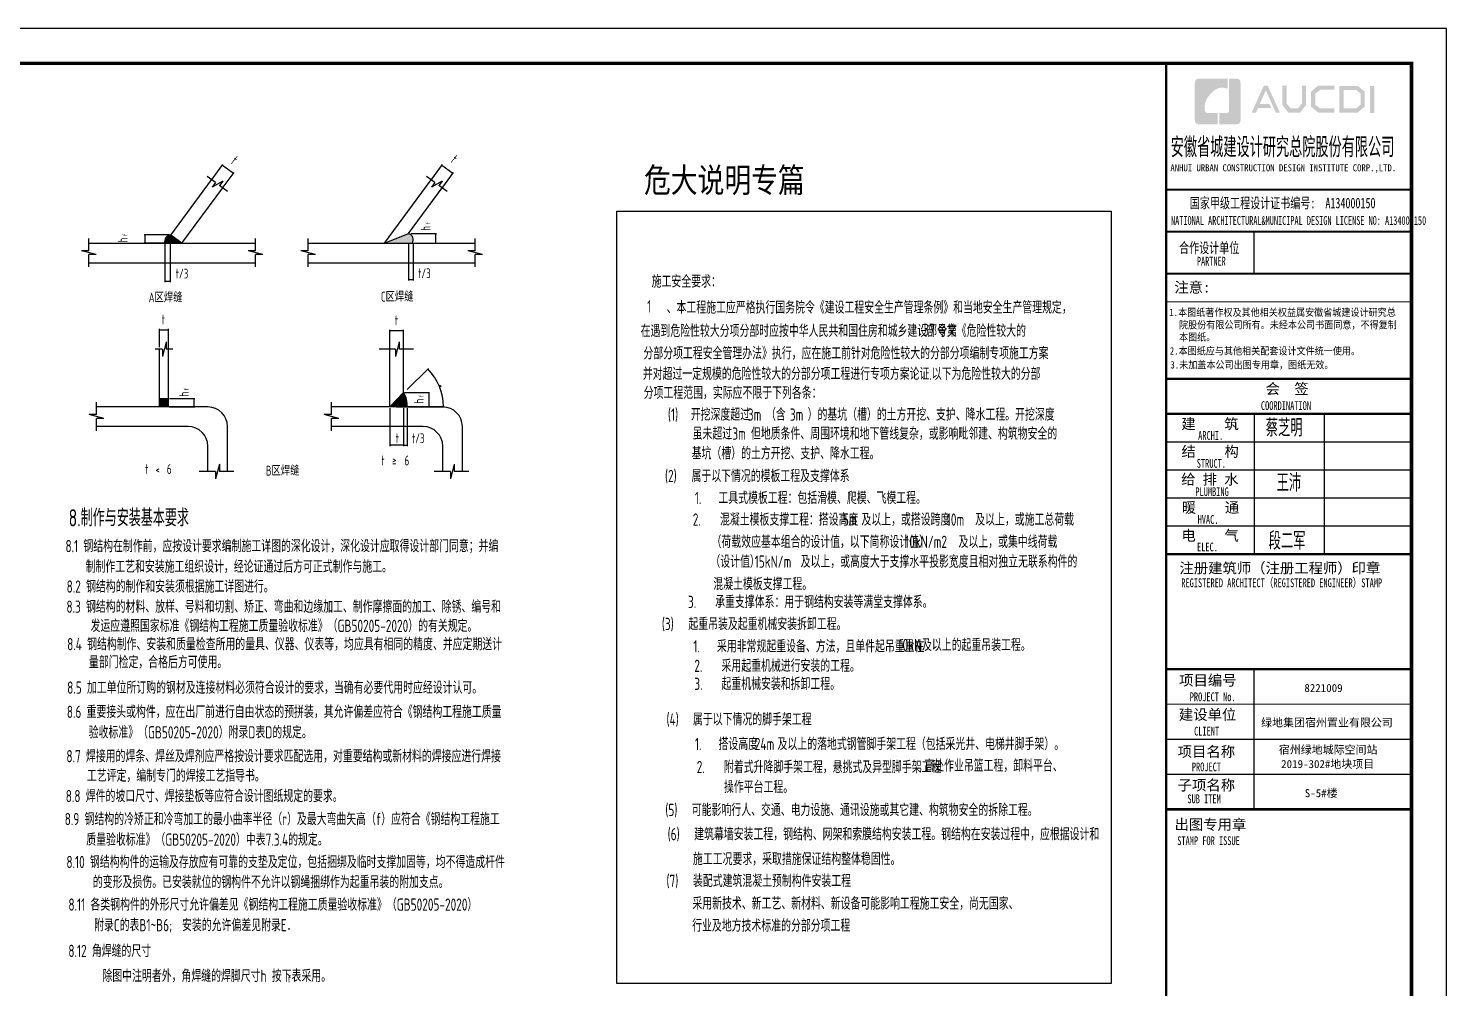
# Model space of a CAD drawing. Extents: x -45319 to 28981, y 14254 to 102895.
# Drawn here: x -11463 to 28981, y 73209 to 100574 of the extents above; entities that cross this region are included whole.
import ezdxf

# ---------------------------------------------------------------- set-up
doc = ezdxf.new("R2010")
doc.units = 0
doc.header["$LTSCALE"] = 1000
doc.header["$MEASUREMENT"] = 0
for name, color, linetype in [('3', 136, 'Continuous'), ('4', 4, 'Continuous'), ('Defpoint', 7, 'Continuous'), ('HZ', 7, 'Continuous'), ('PUB_DIM', 3, 'Continuous'), ('PUB_TITLE', 4, 'Continuous'), ('TXT', 2, 'Continuous'), ('图框', 140, 'Continuous'), ('图签文字', 147, 'Continuous')]:
    doc.layers.add(name, color=color, linetype=linetype)
doc.layers.add('图签', color=147, linetype='Continuous', lineweight=18)
doc.styles.add('_TCH_DIM_T3', font='SIMPLEX.shx', dxfattribs={"width": 0.705882, "bigfont": 'GBCBIG.shx'})
doc.styles.add('FSG', font='tssdeng.shx', dxfattribs={"width": 0.7, "height": 400, "bigfont": '1hztxt.shx'})
doc.styles.add('HT', font='simhei.ttf')
doc.styles.add('TSSD_Rein', font='tssdeng.shx', dxfattribs={"width": 0.7, "bigfont": 'hztxt.shx'})
doc.styles.add('宋体', font='', dxfattribs={"width": 0.8})
doc.styles.add('建筑图签-1', font='simhei.ttf', dxfattribs={"width": 0.7})
doc.styles.add('建筑图签-2', font='TXT.shx', dxfattribs={"width": 0.5, "bigfont": 'HZTXT.shx'})
doc.styles.add('黑体', font='simhei.ttf', dxfattribs={"width": 0.8})
doc.styles.get('宋体').set_extended_font_data('SimSun')
doc.dimstyles.new('_TCH_ARCH&&10', dxfattribs={"dimtxt": 29.75, "dimasz": 10, "dimexe": 25, "dimexo": 30, "dimgap": 12.625, "dimtad": 1, "dimdec": 0, "dimzin": 0, "dimdsep": 46, "dimtxsty": '_TCH_DIM_T3', "dimblk": 'ARCHTICK', "dimcen": 0.09, "dimclrt": 7, "dimazin": 2, "dimtfac": 1, "dimtdec": 0, "dimtix": 1, "dimtmove": 2, "dimatfit": 3, "dimfxl": 0, "dimtolj": 1, "dimtzin": 0, "dimarcsym": 0})

# ---------------------------------------------------------------- blocks, each defined once
blk = doc.blocks.new('_ArchTick')
at = {"color": 0, "linetype": 'ByBlock', "const_width": 0.4}
blk.add_lwpolyline([(-0.5, -0.5), (0.5, 0.5)], dxfattribs=at)
blk = doc.blocks.new('*D20')
at = {"layer": 'Defpoints', "color": 0, "transparency": 16777216}
for p in [(-5612, 96439), (-6236, 96253), (-5921, 96020)]:
    blk.add_point(p, dxfattribs=at)
at = {"layer": 'PUB_DIM', "color": 0, "lineweight": -2, "transparency": 16777216}
for p, q in [((-6218, 96277), (-5913, 96692)), ((-5928, 96672), (-5612, 96439)), ((-5903, 96045), (-5597, 96459))]:
    blk.add_line(p, q, dxfattribs=at)
at = {"layer": 'PUB_DIM', "color": 0, "lineweight": -2, "transparency": 16777216, "xscale": 10, "yscale": 10, "zscale": 10}
for p, rotation in [((-5928, 96672), 143.5859074631775), ((-5612, 96439), 323.5859074631775)]:
    blk.add_blockref('_ArchTick', p, dxfattribs=dict(at, rotation=rotation))
at = {"layer": 'PUB_DIM', "color": 7, "transparency": 16777216, "insert": (-5529, 96867), "char_height": 29.75, "attachment_point": 5, "rotation": 323.5859, "style": '_TCH_DIM_T3'}
blk.add_mtext('\\A1;{\\Fitalic.shx|c0; }', dxfattribs=at)
blk = doc.blocks.new('*D10')
at = {"layer": 'Defpoints', "color": 0, "transparency": 16777216}
for p in [(646, 96439), (22, 96253), (337, 96020)]:
    blk.add_point(p, dxfattribs=at)
at = {"layer": 'PUB_DIM', "color": 0, "lineweight": -2, "transparency": 16777216}
for p, q in [((40, 96277), (345, 96692)), ((330, 96672), (646, 96439)), ((355, 96045), (661, 96459))]:
    blk.add_line(p, q, dxfattribs=at)
at = {"layer": 'PUB_DIM', "color": 0, "lineweight": -2, "transparency": 16777216, "xscale": 10, "yscale": 10, "zscale": 10}
for p, rotation in [((330, 96672), 143.5859074631574), ((646, 96439), 323.5859074631574)]:
    blk.add_blockref('_ArchTick', p, dxfattribs=dict(at, rotation=rotation))
at = {"layer": 'PUB_DIM', "color": 7, "transparency": 16777216, "insert": (691, 96828), "char_height": 29.75, "attachment_point": 5, "rotation": 323.5859, "style": '_TCH_DIM_T3'}
blk.add_mtext('\\A1;{\\Fitalic.shx|c0; }', dxfattribs=at)
blk = doc.blocks.new('*D11')
at = {"layer": 'Defpoints', "color": 0, "transparency": 16777216}
for p in [(-7466, 91978), (-7723, 91447), (-7466, 91417)]:
    blk.add_point(p, dxfattribs=at)
at = {"layer": 'PUB_DIM', "color": 0, "lineweight": -2, "transparency": 16777216}
for p, q in [((-7723, 91477), (-7723, 92003)), ((-7723, 91978), (-7466, 91978)), ((-7466, 91447), (-7466, 92003))]:
    blk.add_line(p, q, dxfattribs=at)
at = {"layer": 'PUB_DIM', "color": 0, "lineweight": -2, "transparency": 16777216, "xscale": 10, "yscale": 10, "zscale": 10, "rotation": 180}
blk.add_blockref('_ArchTick', (-7723, 91978), dxfattribs=at)
at = {"layer": 'PUB_DIM', "color": 0, "lineweight": -2, "transparency": 16777216, "xscale": 10, "yscale": 10, "zscale": 10}
blk.add_blockref('_ArchTick', (-7466, 91978), dxfattribs=at)
at = {"layer": 'PUB_DIM', "color": 7, "transparency": 16777216, "insert": (-7595, 92296), "char_height": 29.75, "attachment_point": 5, "style": '_TCH_DIM_T3'}
blk.add_mtext('\\A1;{\\Fitalic.shx|c0; }', dxfattribs=at)
blk = doc.blocks.new('*D12')
at = {"layer": 'Defpoints', "color": 0, "transparency": 16777216}
for p in [(-766, 91953), (-1158, 91422), (-766, 91422)]:
    blk.add_point(p, dxfattribs=at)
at = {"layer": 'PUB_DIM', "color": 0, "lineweight": -2, "transparency": 16777216}
for p, q in [((-1158, 91452), (-1158, 91978)), ((-1158, 91953), (-766, 91953)), ((-766, 91452), (-766, 91978))]:
    blk.add_line(p, q, dxfattribs=at)
at = {"layer": 'PUB_DIM', "color": 0, "lineweight": -2, "transparency": 16777216, "xscale": 10, "yscale": 10, "zscale": 10, "rotation": 180}
blk.add_blockref('_ArchTick', (-1158, 91953), dxfattribs=at)
at = {"layer": 'PUB_DIM', "color": 0, "lineweight": -2, "transparency": 16777216, "xscale": 10, "yscale": 10, "zscale": 10}
blk.add_blockref('_ArchTick', (-766, 91953), dxfattribs=at)
at = {"layer": 'PUB_DIM', "color": 7, "transparency": 16777216, "insert": (-952, 92270), "char_height": 29.75, "attachment_point": 5, "style": '_TCH_DIM_T3'}
blk.add_mtext('\\A1;{\\Fitalic.shx|c0; }', dxfattribs=at)
blk = doc.blocks.new('*D13')
at = {"layer": 'Defpoints', "color": 0, "transparency": 16777216}
for p in [(-682, 90250), (-1032, 89900), (322, 90171), (-1526, 89774), (-992, 89774)]:
    blk.add_point(p, dxfattribs=at)
at = {"layer": 'PUB_DIM', "color": 0, "lineweight": -2, "transparency": 16777216}
for p, q in [((-661, 90271), (-57, 90875)), ((-962, 89774), (399, 89774))]:
    blk.add_line(p, q, dxfattribs=at)
blk.add_arc((-1158, 89774), 1532, 0, 45, dxfattribs=at)
at = {"layer": 'PUB_DIM', "color": 0, "lineweight": -2, "transparency": 16777216, "xscale": 10, "yscale": 10, "zscale": 10}
for p, rotation in [((-74, 90858), 135.0000000000009), ((374, 89774), 270.0000000001016)]:
    blk.add_blockref('_ArchTick', p, dxfattribs=dict(at, rotation=rotation))
at = {"layer": 'PUB_DIM', "color": 7, "transparency": 16777216, "insert": (283, 90371), "char_height": 29.8, "attachment_point": 5, "rotation": 292.5, "style": '_TCH_DIM_T3'}
blk.add_mtext('\\A1;45°', dxfattribs=at)
blk = doc.blocks.new('*D21')
at = {"layer": 'Defpoints', "color": 0, "transparency": 16777216}
for p in [(-766, 90190), (-766, 89774), (-45, 89774)]:
    blk.add_point(p, dxfattribs=at)
at = {"layer": 'PUB_DIM', "color": 0, "lineweight": -2, "transparency": 16777216}
for p, q in [((-736, 90190), (-20, 90190)), ((-45, 90190), (-45, 89774)), ((-736, 89774), (-20, 89774))]:
    blk.add_line(p, q, dxfattribs=at)
at = {"layer": 'PUB_DIM', "color": 0, "lineweight": -2, "transparency": 16777216, "xscale": 10, "yscale": 10, "zscale": 10}
for p, rotation in [((-45, 90190), 90), ((-45, 89774), 270)]:
    blk.add_blockref('_ArchTick', p, dxfattribs=dict(at, rotation=rotation))
blk = doc.blocks.new('*D22')
at = {"layer": 'Defpoints', "color": 0, "transparency": 16777216}
for p in [(-766, 89774), (-664, 89774), (-664, 88681)]:
    blk.add_point(p, dxfattribs=at)
at = {"layer": 'PUB_DIM', "color": 0, "lineweight": -2, "transparency": 16777216}
for p, q in [((-766, 89744), (-766, 88656)), ((-664, 89744), (-664, 88656)), ((-766, 88681), (-664, 88681))]:
    blk.add_line(p, q, dxfattribs=at)
at = {"layer": 'PUB_DIM', "color": 0, "lineweight": -2, "transparency": 16777216, "xscale": 10, "yscale": 10, "zscale": 10, "rotation": 180}
blk.add_blockref('_ArchTick', (-766, 88681), dxfattribs=at)
at = {"layer": 'PUB_DIM', "color": 0, "lineweight": -2, "transparency": 16777216, "xscale": 10, "yscale": 10, "zscale": 10}
blk.add_blockref('_ArchTick', (-664, 88681), dxfattribs=at)
blk = doc.blocks.new('*D14')
at = {"layer": 'Defpoints', "color": 0, "transparency": 16777216}
for p in [(-1158, 89774), (-766, 89774), (-1158, 88681)]:
    blk.add_point(p, dxfattribs=at)
at = {"layer": 'PUB_DIM', "color": 0, "lineweight": -2, "transparency": 16777216}
for p, q in [((-1158, 89744), (-1158, 88656)), ((-766, 89744), (-766, 88656)), ((-766, 88681), (-1158, 88681))]:
    blk.add_line(p, q, dxfattribs=at)
at = {"layer": 'PUB_DIM', "color": 0, "lineweight": -2, "transparency": 16777216, "xscale": 10, "yscale": 10, "zscale": 10, "rotation": 180}
blk.add_blockref('_ArchTick', (-1158, 88681), dxfattribs=at)
at = {"layer": 'PUB_DIM', "color": 0, "lineweight": -2, "transparency": 16777216, "xscale": 10, "yscale": 10, "zscale": 10}
blk.add_blockref('_ArchTick', (-766, 88681), dxfattribs=at)
blk = doc.blocks.new('*D15')
at = {"layer": 'Defpoints', "color": 0, "transparency": 16777216}
for p in [(-7466, 90011), (-7466, 89774), (-6745, 89774)]:
    blk.add_point(p, dxfattribs=at)
at = {"layer": 'PUB_DIM', "color": 0, "lineweight": -2, "transparency": 16777216}
for p, q in [((-7436, 90011), (-6720, 90011)), ((-6745, 90011), (-6745, 89774)), ((-7436, 89774), (-6720, 89774))]:
    blk.add_line(p, q, dxfattribs=at)
at = {"layer": 'PUB_DIM', "color": 0, "lineweight": -2, "transparency": 16777216, "xscale": 10, "yscale": 10, "zscale": 10}
for p, rotation in [((-6745, 90011), 90), ((-6745, 89774), 270)]:
    blk.add_blockref('_ArchTick', p, dxfattribs=dict(at, rotation=rotation))
blk = doc.blocks.new('*D16')
at = {"layer": 'Defpoints', "color": 0, "transparency": 16777216}
for p in [(-7416, 94684), (-8137, 94446), (-7416, 94446)]:
    blk.add_point(p, dxfattribs=at)
at = {"layer": 'PUB_DIM', "color": 0, "lineweight": -2, "transparency": 16777216}
for p, q in [((-7446, 94684), (-8162, 94684)), ((-8137, 94684), (-8137, 94446)), ((-7446, 94446), (-8162, 94446))]:
    blk.add_line(p, q, dxfattribs=at)
at = {"layer": 'PUB_DIM', "color": 0, "lineweight": -2, "transparency": 16777216, "xscale": 10, "yscale": 10, "zscale": 10}
for p, rotation in [((-8137, 94684), 90), ((-8137, 94446), 270)]:
    blk.add_blockref('_ArchTick', p, dxfattribs=dict(at, rotation=rotation))
blk = doc.blocks.new('*D17')
at = {"layer": 'Defpoints', "color": 0, "transparency": 16777216}
for p in [(-7569, 94446), (-7416, 94446), (-7416, 93361)]:
    blk.add_point(p, dxfattribs=at)
at = {"layer": 'PUB_DIM', "color": 0, "lineweight": -2, "transparency": 16777216}
for p, q in [((-7569, 94416), (-7569, 93336)), ((-7416, 94416), (-7416, 93336)), ((-7569, 93361), (-7416, 93361))]:
    blk.add_line(p, q, dxfattribs=at)
at = {"layer": 'PUB_DIM', "color": 0, "lineweight": -2, "transparency": 16777216, "xscale": 10, "yscale": 10, "zscale": 10, "rotation": 180}
blk.add_blockref('_ArchTick', (-7569, 93361), dxfattribs=at)
at = {"layer": 'PUB_DIM', "color": 0, "lineweight": -2, "transparency": 16777216, "xscale": 10, "yscale": 10, "zscale": 10}
blk.add_blockref('_ArchTick', (-7416, 93361), dxfattribs=at)
at = {"layer": 'PUB_DIM', "color": 7, "transparency": 16777216, "insert": (-7440, 95295), "char_height": 29.75, "attachment_point": 5, "style": '_TCH_DIM_T3'}
blk.add_mtext('\\A1;{\\Fitalic.shx|c0; }', dxfattribs=at)
blk = doc.blocks.new('*D18')
at = {"layer": 'Defpoints', "color": 0, "transparency": 16777216}
for p in [(-572, 94718), (-572, 94446), (149, 94446)]:
    blk.add_point(p, dxfattribs=at)
at = {"layer": 'PUB_DIM', "color": 0, "lineweight": -2, "transparency": 16777216}
for p, q in [((-542, 94718), (174, 94718)), ((149, 94718), (149, 94446)), ((-542, 94446), (174, 94446))]:
    blk.add_line(p, q, dxfattribs=at)
at = {"layer": 'PUB_DIM', "color": 0, "lineweight": -2, "transparency": 16777216, "xscale": 10, "yscale": 10, "zscale": 10}
for p, rotation in [((149, 94718), 90), ((149, 94446), 270)]:
    blk.add_blockref('_ArchTick', p, dxfattribs=dict(at, rotation=rotation))
blk = doc.blocks.new('*D19')
at = {"layer": 'Defpoints', "color": 0, "transparency": 16777216}
for p in [(-624, 94446), (-491, 94446), (-624, 93404)]:
    blk.add_point(p, dxfattribs=at)
at = {"layer": 'PUB_DIM', "color": 0, "lineweight": -2, "transparency": 16777216}
for p, q in [((-624, 94416), (-624, 93379)), ((-491, 94416), (-491, 93379)), ((-491, 93404), (-624, 93404))]:
    blk.add_line(p, q, dxfattribs=at)
at = {"layer": 'PUB_DIM', "color": 0, "lineweight": -2, "transparency": 16777216, "xscale": 10, "yscale": 10, "zscale": 10, "rotation": 180}
blk.add_blockref('_ArchTick', (-624, 93404), dxfattribs=at)
at = {"layer": 'PUB_DIM', "color": 0, "lineweight": -2, "transparency": 16777216, "xscale": 10, "yscale": 10, "zscale": 10}
blk.add_blockref('_ArchTick', (-491, 93404), dxfattribs=at)
blk = doc.blocks.new('院标1')
h = blk.add_hatch(color=150)
h.dxf.hatch_style = 1
h.set_gradient(color1=(33, 113, 253), color2=(33, 113, 253), tint=1, name='INVCURVED')
edge = h.paths.add_edge_path()
edge.add_spline(control_points=[(116373, 648379), (116379, 648379), (116382, 648379), (116391, 648379), (116391, 648379), (116391, 648379), (116616, 648379), (116616, 648379), (116616, 648379), (116616, 648379), (116616, 648054), (116616, 648054), (116616, 648054), (116616, 648054), (116108, 648054), (116108, 648054), (116108, 648054), (116028, 648054), (115963, 648111), (115963, 648199), (115963, 648199), (115963, 648199), (115963, 649215), (115963, 649215), (115963, 649215), (115963, 649295), (116018, 649360), (116108, 649360), (116108, 649360), (116108, 649360), (116897, 649360), (116897, 649360), (116897, 649360), (116897, 649360), (116897, 649080), (116897, 649080), (116897, 649080), (116897, 649080), (116566, 649140), (116356, 648859), (116356, 648859), (116245, 648719), (116240, 648545), (116247, 648466), (116247, 648466), (116254, 648386), (116247, 648466), (116247, 648466), (116247, 648466), (116247, 648466), (116258, 648374), (116373, 648379)], knot_values=[0, 0, 0, 0, 0.071429, 0.071429, 0.071429, 0.107143, 0.142857, 0.142857, 0.142857, 0.178571, 0.214286, 0.214286, 0.214286, 0.25, 0.285714, 0.285714, 0.285714, 0.321429, 0.357143, 0.357143, 0.357143, 0.392857, 0.428571, 0.428571, 0.428571, 0.464286, 0.5, 0.5, 0.5, 0.535714, 0.571429, 0.571429, 0.571429, 0.607143, 0.642857, 0.642857, 0.642857, 0.678571, 0.714286, 0.714286, 0.714286, 0.75, 0.785714, 0.785714, 0.785714, 0.821429, 0.857143, 0.857143, 0.857143, 0.928571, 1, 1, 1, 1], degree=3, periodic=0)
h = blk.add_hatch(color=150)
h.dxf.hatch_style = 1
h.set_gradient(color1=(33, 113, 253), color2=(33, 113, 253), tint=1, name='INVCURVED')
edge = h.paths.add_edge_path()
edge.add_spline(control_points=[(117268, 649215), (117268, 649215), (117268, 648199), (117268, 648199), (117268, 648199), (117268, 648114), (117212, 648054), (117123, 648054), (117123, 648054), (117123, 648054), (116663, 648054), (116663, 648054), (116663, 648054), (116663, 648054), (116663, 648379), (116663, 648379), (116663, 648379), (116663, 648379), (116865, 648379), (116865, 648379), (116865, 648379), (116907, 648379), (116941, 648413), (116941, 648455), (116941, 648455), (116941, 648455), (116941, 649360), (116941, 649360), (116941, 649360), (116941, 649360), (117123, 649360), (117123, 649360), (117123, 649360), (117204, 649360), (117268, 649306), (117268, 649215)], knot_values=[0, 0, 0, 0, 0.1, 0.1, 0.1, 0.15, 0.2, 0.2, 0.2, 0.25, 0.3, 0.3, 0.3, 0.35, 0.4, 0.4, 0.4, 0.45, 0.5, 0.5, 0.5, 0.55, 0.6, 0.6, 0.6, 0.65, 0.7, 0.7, 0.7, 0.75, 0.8, 0.8, 0.8, 0.9, 1, 1, 1, 1], degree=3, periodic=0)
blk = doc.blocks.new('fwesdas')
at = {"layer": '图框'}
h = blk.add_hatch(color=256, dxfattribs=at)
h.paths.add_polyline_path([(26794, 98933), (26919, 98933), (26919, 98163), (26794, 98163)])
h.paths.add_polyline_path([(26041, 98816), (26041, 98290), (26402, 98290), (26526, 98397), (26526, 98716), (26405, 98816)], flags=16)
h.paths.add_polyline_path([(25923, 98934), (25923, 98172), (26445, 98172), (26644, 98343), (26644, 98771), (26448, 98934)])
h.paths.add_polyline_path([(25780, 98938), (25780, 98823), (25373, 98823), (25240, 98712), (25240, 98392), (25373, 98290), (25782, 98290), (25782, 98168), (25319, 98168), (25116, 98342), (25116, 98771), (25314, 98938)])
h.paths.add_polyline_path([(24297, 98936), (24418, 98936), (24418, 98426), (24532, 98294), (24742, 98294), (24856, 98426), (24856, 98936), (24970, 98936), (24970, 98388), (24806, 98171), (24468, 98171), (24297, 98391)])
h.paths.add_polyline_path([(23765, 98935), (23882, 98935), (24224, 98171), (24109, 98171), (23827, 98805), (23652, 98416), (23924, 98416), (23984, 98301), (23603, 98301), (23545, 98169), (23421, 98169)])
at = {"layer": 'Defpoint', "color": 252}
blk.add_line((20980, 97674), (20980, 59574), dxfattribs=at)
at = {"layer": '图框'}
for p, q in [((20985, 95975), (27985, 95975)), ((20985, 95975), (27985, 95975)), ((20985, 94775), (27985, 94775))]:
    blk.add_line(p, q, dxfattribs=at)
for points, const_width in [([(20985, 59574), (20985, 99574)], 70), ([(20985, 95975), (27985, 95975)], 60), ([(20985, 94775), (27985, 94775)], 60), ([(20985, 94775), (27985, 94775)], 60), ([(23485, 94775), (23485, 93575)], 35), ([(20985, 93575), (27985, 93575)], 60), ([(20985, 93575), (27985, 93575)], 60), ([(20985, 92774), (27985, 92774)], 35), ([(20994, 90575), (27994, 90575)], 60), ([(20994, 89575), (27994, 89575)], 70), ([(20994, 89575), (27994, 89575)], 70), ([(23494, 89575), (23494, 85575)], 35), ([(25494, 89575), (25494, 85575)], 35), ([(20994, 88775), (27994, 88775)], 35), ([(20994, 87975), (27994, 87975)], 35), ([(20994, 87175), (27994, 87175)], 35), ([(20994, 86375), (27994, 86375)], 35), ([(20994, 85575), (27994, 85575)], 70), ([(20985, 82295), (27985, 82295)], 70), ([(20985, 82295), (27985, 82295)], 70), ([(23485, 78295), (23485, 82295)], 35), ([(20985, 81295), (27985, 81295)], 35), ([(20985, 80295), (27985, 80295)], 35), ([(20985, 79295), (27985, 79295)], 35), ([(27985, 78295), (20985, 78295)], 70)]:
    blk.add_lwpolyline(points, dxfattribs=dict(at, const_width=const_width))
blk.add_blockref('院标1', (-94163, -550221))
for s, height, style, width, p in [('ANHUI URBAN CONSTRUCTION DESIGN INSTITUTE CORP.,LTD.', 200, '建筑图签-1', 0.91, (21104, 96497)), ('NATIONAL ARCHITECTURAL&MUNICIPAL DESIGN LICENSE NO: A134000150', 250, '建筑图签-1', 0.6, (21122, 94969)), ('PARTNER', 250, '建筑图签-1', 0.6, (21860, 93808)), ('1.本图纸著作权及其他相关权益属安徽省城建设计研究总', 210, 'HT', 0.88, (21071, 92368)), ('院股份有限公司所有。未经本公司书面同意，不得复制', 210, 'HT', 0.88, (21350, 92013)), ('本图纸。', 210, 'HT', 0.88, (21350, 91663)), (' 2.本图纸应与其他相关配套设计文件统一使用。 ', 210, 'HT', 0.88, (20960, 91267)), ('3.未加盖本公司出图专用章，图纸无效。', 210, 'HT', 0.88, (21103, 90872)), ('COORDINATION', 250, '建筑图签-1', 0.7, (23685, 89688)), ('ARCHI.', 250, '建筑图签-1', 0.7, (21895, 88836)), ('STRUCT.', 250, '建筑图签-1', 0.7, (21855, 88039)), ('PLUMBING', 250, '建筑图签-1', 0.7, (21815, 87233)), ('HVAC.', 250, '建筑图签-1', 0.7, (21879, 86440)), ('ELEC.', 250, '建筑图签-1', 0.7, (21864, 85655)), ('REGISTERED ARCHITECT（REGISTERED ENGINEER）STAMP', 250, '建筑图签-1', 0.7, (21414, 84633)), ('PROJECT No.', 250, '建筑图签-1', 0.7, (21655, 81380, -1799)), ('CLIENT', 250, '建筑图签-1', 0.7, (21779, 80400)), ('PROJECT', 250, '建筑图签-1', 0.7, (21714, 79381)), ('SUB ITEM', 250, '建筑图签-1', 0.7, (21588, 78470)), ('STAMP FOR ISSUE', 250, '建筑图签-1', 0.7, (21298, 77276))]:
    blk.add_text(s, height=height, dxfattribs=dict(at, style=style, width=width)).set_placement(p)
at = {"layer": '图签', "color": 2, "style": '宋体'}
for s, height, p in [('8221009', 229.3, (24923, 81642)), ('绿地集团宿州置业有限公司', 229.34, (23690, 80656)), ('宿州绿地城际空间站', 229.3, (24195, 79882)), ('2019-302#地块项目', 229.34, (24262, 79473)), ('S-5#楼', 229.3, (24935, 78642))]:
    blk.add_text(s, height=height, dxfattribs=at).set_placement(p)
at = {"layer": '图签文字', "color": 7}
for s, height, style, width, p in [('安徽省城建设计研究总院股份有限公司', 500, '建筑图签-1', 0.55, (21113, 96952)), ('国家甲级工程设计证书编号:  A134000150', 300, '建筑图签-1', 0.7, (21658, 95442)), ('合作设计单位', 300, '建筑图签-1', 0.7, (21350, 94165)), ('蔡芝明', 500, '建筑图签-2', 0.7, (23824, 88930))]:
    blk.add_text(s, height=height, dxfattribs=dict(at, style=style, width=width)).set_placement(p)
at = {"layer": '图签文字', "color": 7, "style": '建筑图签-1'}
for s, p in [('注意:', (21217, 93038)), ('会  签', (23820, 90142)), ('建    筑', (21415, 89141)), ('结    构', (21420, 88354)), ('给 排 水', (21410, 87560)), ('暖    通', (21429, 86757)), ('电    气', (21419, 85957)), ('注册建筑师（注册工程师）印章', (21361, 85028)), ('项目编号', (21353, 81827)), ('建设单位', (21346, 80850)), ('项目名称', (21312, 79792)), ('子项名称', (21312, 78835)), ('出图专用章', (21221, 77713))]:
    blk.add_text(s, height=300, dxfattribs=at).set_placement(p)
at = {"layer": '图签文字', "color": 1, "style": '建筑图签-2', "width": 0.7}
for s, p in [('王沛', (24131, 87362)), ('段二军', (23906, 85706))]:
    blk.add_text(s, height=500, dxfattribs=at).set_placement(p)

msp = doc.modelspace()

# ---------------------------------------------------------------- hatches: boundary and pattern name
at = {"layer": '4', "linetype": 'Continuous'}
for points in [[(-7397.5, 94678.8, 0.4902551), (-7569.1, 94446.1), (-7082, 94446.1)], [(-623.9, 94717.6), (-1311.3, 94446.1), (-521.3, 94446.1, 0.5152123)], [(-766, 90189.8), (-1158, 89774.1), (-766, 89774.1)], [(-766, 90189.8), (-766, 89774.1), (-663.7, 89774.1, 0.17508)], [(-7723.5, 89774.1), (-7466, 89774.1), (-7466, 90011.5), (-7723.5, 90011.5)]]:
    msp.add_hatch(color=256, dxfattribs=at).paths.add_polyline_path(points)

# ---------------------------------------------------------------- linework, layer by layer
msp.add_lwpolyline([(5318.3, 95362.6), (19419.1, 95362.6), (19419.1, 73329), (5318.3, 73329)], close=True)
at = {"layer": '3', "linetype": 'Continuous'}
for p, q in [((-6130.4, 96175.2), (-6364.4, 96347.8)), ((127.5, 96175.2), (-106.6, 96347.8)), ((-5918.3, 96217), (-6225.1, 96046.8)), ((-6130.4, 96175.2), (-6225.1, 96046.8)), ((-5918.3, 96217), (-6013, 96088.6)), ((-5781.2, 95917.6), (-6013, 96088.6)), ((339.6, 96217), (32.8, 96046.8)), ((127.5, 96175.2), (32.8, 96046.8)), ((339.6, 96217), (244.9, 96088.6)), ((476.7, 95917.6), (244.9, 96088.6)), ((-9738.5, 94229.4), (-9738.5, 94582)), ((-4982.8, 94229.4), (-4982.8, 94582)), ((-3480.6, 94229.4), (-3480.6, 94582)), ((1275, 94229.4), (1275, 94582)), ((-9738.5, 94229.4), (-9946.8, 94229.4)), ((-9738.5, 93767.6), (-9738.5, 94120.1)), ((-4774.6, 94120.1), (-5191.1, 94229.4)), ((-4982.8, 94229.4), (-5191.1, 94229.4)), ((-4774.6, 94120.1), (-4982.8, 94120.1)), ((-4982.8, 93767.6), (-4982.8, 94120.1)), ((-3272.4, 94120.1), (-3688.9, 94229.4)), ((-3480.6, 94229.4), (-3688.9, 94229.4)), ((-3272.4, 94120.1), (-3480.6, 94120.1)), ((-3480.6, 93767.6), (-3480.6, 94120.1)), ((1275, 94229.4), (1066.8, 94229.4)), ((1483.3, 94120.1), (1066.8, 94229.4)), ((1275, 93767.6), (1275, 94120.1)), ((1483.3, 94120.1), (1275, 94120.1)), ((-7639.5, 91421.8), (-7848.5, 91421.8)), ((-7723.5, 89774.1), (-7723.5, 91421.8)), ((-7530.2, 91630), (-7639.5, 91213.5)), ((-7639.5, 91421.8), (-7639.5, 91213.5)), ((-7530.2, 91630), (-7530.2, 91421.8)), ((-7346.5, 91421.8), (-7530.2, 91421.8)), ((-7466, 89774.1), (-7466, 91421.8)), ((-997.7, 91421.8), (-1461.7, 91421.8)), ((-1158, 89774.1), (-1158, 91421.8)), ((-888.4, 91630), (-997.7, 91213.5)), ((-997.7, 91421.8), (-997.7, 91213.5)), ((-888.4, 91630), (-888.4, 91421.8)), ((-475.9, 91421.8), (-888.4, 91421.8)), ((-766, 89774.1), (-766, 91421.8)), ((-9520.5, 89557.4), (-9520.5, 89909.9)), ((-2820.6, 89557.4), (-2820.6, 89909.9)), ((-9520.5, 89557.4), (-9728.8, 89557.4)), ((-9312.3, 89448.1), (-9728.8, 89557.4)), ((-6346, 89774.1), (-9520.5, 89774.1)), ((-9520.5, 89095.6), (-9520.5, 89448.1)), ((-9312.3, 89448.1), (-9520.5, 89448.1)), ((-2612.3, 89448.1), (-3028.8, 89557.4)), ((-2820.6, 89557.4), (-3028.8, 89557.4)), ((354, 89774.1), (-2820.6, 89774.1)), ((-2612.3, 89448.1), (-2820.6, 89448.1)), ((-2820.6, 89095.6), (-2820.6, 89448.1)), ((-6906, 89214.1), (-9520.5, 89214.1)), ((-5786, 87931), (-5786, 89214.1)), ((-206, 89214.1), (-2820.6, 89214.1)), ((914, 87931), (914, 89214.1)), ((-6346, 87931), (-6346, 88654.1)), ((354, 87931), (354, 88654.1)), ((-6125.2, 87931), (-6589.2, 87931)), ((-6015.9, 88139.2), (-6125.2, 87722.7)), ((-6125.2, 87931), (-6125.2, 87722.7)), ((-6015.9, 88139.2), (-6015.9, 87931)), ((-5603.4, 87931), (-6015.9, 87931)), ((574.7, 87931), (110.7, 87931)), ((684, 88139.2), (574.7, 87722.7)), ((574.7, 87931), (574.7, 87722.7)), ((684, 88139.2), (684, 87931)), ((1096.6, 87931), (684, 87931))]:
    msp.add_line(p, q, dxfattribs=at)
at = {"layer": '3'}
for p, q in [((-7397.5, 94678.8), (-6236.2, 96253.2)), ((-7082, 94446.1), (-5920.7, 96020.5)), ((-1311.3, 94446.1), (21.7, 96253.2)), ((-623.9, 94717.6), (337.2, 96020.5)), ((-9738.5, 94446.1), (-4982.8, 94446.1)), ((-3480.6, 94446.1), (1275, 94446.1)), ((-9738.5, 93886.1), (-4982.8, 93886.1)), ((-3480.6, 93886.1), (1275, 93886.1))]:
    msp.add_line(p, q, dxfattribs=at)
at = {"layer": '3', "linetype": 'Continuous'}
for centre in [(-6346, 89214.1), (354, 89214.1), (-6906, 88654.1), (-206, 88654.1)]:
    msp.add_arc(centre, 560, 0, 90, dxfattribs=at)
at = {"layer": '4', "linetype": 'Continuous'}
for p, q in [((-7082, 94446.1), (-7397.5, 94678.8)), ((-1311.3, 94446.1), (-623.9, 94717.6)), ((-9530.3, 94120.1), (-9946.8, 94229.4)), ((-9530.3, 94120.1), (-9738.5, 94120.1)), ((-1158, 89774.1), (-766, 90189.8)), ((-766, 90189.8), (-766, 89774.1)), ((-7723.5, 90011.5), (-7466, 90011.5))]:
    msp.add_line(p, q, dxfattribs=at)
for centre, radius, start, end in [((-7393.2, 94495.9), 182.9, 91.35263, 195.81919), ((-669.4, 94545.2), 178.2, 326.19096, 75.22328), ((-1290.3, 89840.2), 630.1, 353.96999, 33.69276)]:
    msp.add_arc(centre, radius, start, end, dxfattribs=at)
at = {"layer": 'PUB_TITLE'}
msp.add_lwpolyline([(-45319.2, 58574.5), (28980.8, 58574.5), (28980.8, 100574.5), (-45319.2, 100574.5)], close=True, dxfattribs=at)
at = {"layer": 'PUB_TITLE', "const_width": 100}
msp.add_lwpolyline([(-42819.2, 59574.5), (27980.8, 59574.5), (27980.8, 99574.5), (-42819.2, 99574.5)], close=True, dxfattribs=at)

# ---------------------------------------------------------------- block references
msp.add_blockref('fwesdas', (0, 0))

# ---------------------------------------------------------------- texts
at = {"style": 'TSSD_Rein', "width": 0.7}
for s, height, rotation, p in [('t', 280, 321.59642, (-5708.4, 96732.3)), ('t', 280, 321.59642, (559.5, 96766.2)), ('f', 140, 90, (-8635.5, 94643.3)), ('h', 280, 90, (7.9, 94798.9)), ('f', 140, 90, (4.1, 94976.8)), ('h', 280, 90, (-8631.6, 94465.4)), ('h', 280, 90, (-6885.8, 90069.8)), ('f', 140, 90, (-6889.6, 90247.7)), ('h', 280, 90, (-185.8, 89870.9))]:
    msp.add_text(s, height=height, rotation=rotation, dxfattribs=at).set_placement(p)
for s, p in [('t/3', (-7262.7, 93439)), ('t/3', (-350.6, 93448.3)), ('A区焊缝', (-8031.7, 92759.3)), ('C区焊缝', (-1410.5, 92780.8)), ('t', (-7659.4, 92130.2)), ('t', (-1012.9, 92106.7)), ('t', (-992.4, 88740.4)), ('t/3', (-526.4, 88740.4)), ('t', (-8134.2, 87863.4)), ('6', (-7513, 87863.4)), ('B区焊缝', (-4688, 87815.9))]:
    msp.add_text(s, height=280, dxfattribs=at).set_placement(p)
at = {"color": 6, "style": 'TSSD_Rein', "width": 0.7}
msp.add_text('8.制作与安装基本要求', height=490, dxfattribs=at).set_placement((-10315.1, 86367.5))
at = {"insert": (-7842.2, 88133.7), "char_height": 280, "width": 2282.711, "attachment_point": 1, "style": 'FSG'}
msp.add_mtext('<', dxfattribs=at)
at = {"layer": 'HZ', "color": 7, "style": 'TSSD_Rein', "width": 0.7}
for s, p in [('施工安全要求：', (6312.6, 93179.1)), ('1', (6182.9, 92467.9)), ('、本工程施工应严格执行国务院令《建设工程安全生产管理条例》和当地安全生产管理规定，', (6738.2, 92437.6)), ('在遇到危险性较大分项分部时应按中华人民共和国住房和城乡建设部令第', (5998.6, 91769.6)), ('37', (14053.6, 91799.2)), ('号文《危险性较大的', (14449, 91771.2)), ('分部分项工程安全管理办法》执行，应在施工前针对危险性较大的分部分项编制专项施工方案', (6077.4, 91131.6)), ('并对超过一定规模的危险性较大的分部分项工程进行专项方案论证.以下为危险性较大的分部', (6059.5, 90544)), ('分项工程范围，实际应不限于下列各条：', (6084.1, 90003.1)), ('(1)', (6774.5, 89381.9)), ('开挖深度超过', (7427.3, 89381.9)), ('3m', (9054.1, 89381.9)), ('（含', (9573.2, 89381.9)), ('3m', (10252.4, 89381.9)), ('）的基坑（槽）的土方开挖、支护、降水工程。开挖深度', (10758.2, 89381.9)), ('虽未超过', (7479.5, 88838.4)), ('3m', (8611.8, 88838.4)), ('但地质条件、周围环境和地下管线复杂，或影响毗邻建、构筑物安全的', (9142, 88838.4)), ('基坑（槽）的土方开挖、支护、降水工程。', (7453.5, 88276)), ('(2)', (6691.3, 87630.4)), ('属于以下情况的模板工程及支撑体系', (7447.4, 87630.4)), ('工具式模板工程：包括滑模、爬模、飞模工程。', (8214.8, 87003.9)), ('1.', (7542.8, 87003.9)), ('2.', (7484.8, 86387.5)), ('混凝土模板支撑工程：搭设高度', (8260.2, 86387.5)), ('5m', (11767, 86387.5)), ('及以上，或搭设跨度', (12292.6, 86387.5)), ('10m', (14725.8, 86387.5)), ('及以上，或施工总荷载', (15537.1, 86387.5)), ('（荷载效应基本组合的设计值，以下简称设计值）', (8019.2, 85752.1)), ('8.1 钢结构在制作前，应按设计要求编制施工详图的深化设计，深化设计应取得设计部门同意；并编', (-10404.7, 85630.3)), ('10kN/m2', (13539.2, 85752.1)), ('及以上，或集中线荷载', (15063.2, 85752.1)), ('制制作工艺和安装施工组织设计，经论证通过后方可正式制作与施工。', (-9830, 85044.5)), ('（设计值）', (7986.3, 85186.7)), ('15kN/m', (9248.2, 85186.7)), ('及以上，或高度大于支撑水平投影宽度且相对独立无联系构件的', (10560.5, 85186.7)), ('混凝土模板支撑工程。', (8070.1, 84549.1)), ('8.2 钢结构的制作和安装须根据施工详图进行。', (-10372.1, 84475.7)), ('8.3 钢结构的材料、放样、号料和切割、矫正、弯曲和边缘加工、制作摩擦面的加工、除锈、编号和', (-10377, 83900.8)), ('3.', (7347, 84038.1)), ('承重支撑体系：用于钢结构安装等满堂支撑体系。', (8122.4, 84038.1)), ('\u3000\u3000发运应遵照国家标准《钢结构工程施工质量验收标准》（GB50205-2020）的有关规定。', (-10253.2, 83355.1)), ('(3)', (6602.3, 83408)), ('起重吊装及起重机械安装拆卸工程。', (7358.4, 83408)), ('8.4 钢结构制作、安装和质量检查所用的量具、仪器、仪表等，均应具有相同的精度、并应定期送计', (-10357.7, 82831.5)), ('1.', (7501.8, 82770.5)), ('采用非常规起重设备、方法，且单件起吊重量在', (8173.8, 82770.5)), ('10kN', (13350.4, 82808.9)), ('及以上的起重吊装工程。', (14020.6, 82808.9)), ('量部门检定，合格后方可使用。', (-9735.6, 82319.3)), ('2.', (7527.8, 82215)), ('采用起重机械进行安装的工程。', (8303.2, 82215)), ('8.5 加工单位所订购的钢材及连接材料必须符合设计的要求，当确有必要代用时应经设计认可。 ', (-10356.7, 81592.6)), ('3.', (7527.8, 81699.5)), ('起重机械安装和拆卸工程。', (8303.2, 81699.5)), ('8.6 重要接头或构件，应在出厂前进行自由状态的预拼装，其允许偏差应符合《钢结构工程施工质量', (-10366, 80901.3)), ('(4)', (6734.3, 80686.9)), ('属于以下情况的脚手架工程', (7490.4, 80686.9)), ('验收标准》（GB50205-2020）附录D表D的规定。', (-9742.5, 80317.2)), ('1.', (7545.6, 79985.2)), ('搭设高度', (8217.6, 79985.2)), ('24m', (9252.5, 79985.2)), ('及以上的落地式钢管脚手架工程（包括采光井、电梯井脚手架）。', (9901.5, 79985.2)), ('8.7 焊接用的焊条、焊丝及焊剂应严格按设计要求匹配选用，对重要结构或新材料的焊接应进行焊接', (-10378, 79636.5)), ('2.', (7597.6, 79327.6)), ('附着式升降脚手架工程，悬挑式及异型脚手架工程', (8373, 79327.6)), ('高处作业吊篮工程，卸料平台、', (14086.5, 79366.4)), ('工艺评定，编制专门的焊接工艺指导书。', (-9792.3, 79080.4)), (',', (13944.5, 79438.2)), ('8.8 焊件的坡口尺寸、焊接垫板等应符合设计图纸规定的要求。', (-10397, 78499.6)), ('操作平台工程。', (8373, 78757.8)), ('(5)', (6700.3, 78103.3)), ('可能影响行人、交通、电力设施、通讯设施或其它建、构筑物安全的拆除工程。', (7456.4, 78103.3)), ('8.9 钢结构的冷矫正和冷弯加工的最小曲率半径（r）及最大弯曲矢高（f）应符合《钢结构工程施工', (-10426.5, 77843.2)), ('(6)', (6767.3, 77412.1)), ('建筑幕墙安装工程，钢结构、网架和索膜结构安装工程。钢结构在安装过程中，应根据设计和', (7523.4, 77412.1)), ('质量验收标准》（GB50205-2020）中表7.3.4的规定。', (-9811.6, 77256.1)), ('8.10 钢结构构件的运输及存放应有可靠的支垫及定位，包括捆绑及临时支撑加固等，均不得造成杆件', (-10377.8, 76617.9)), ('施工工况要求，采取措施保证结构整体稳固性。 ', (7489.4, 76703.6)), ('(7)', (6733.3, 76079.1)), ('装配式建筑混凝土预制构件安装工程', (7489.4, 76079.1)), ('的变形及损伤。已安装就位的钢构件不允许以钢绳捆绑作为起重吊装的附加支点。', (-9622.3, 76046.2)), ('8.11 各类钢构件的外形尺寸允许偏差见《钢结构工程施工质量验收标准》（GB50205-2020）', (-10320.7, 75403.1)), ('采用新技术、新工艺、新材料、新设备可能影响工程施工安全，尚无国家、', (7473.6, 75435.2)), ('附录C的表B1~B6;\u3000安装的允许偏差见附录E．', (-9589.9, 74816)), ('行业及地方技术标准的分部分项工程', (7466.8, 74804.1)), ('8.12 角焊缝的尺寸', (-10322.4, 74081)), ('除图中注明者外，角焊缝的焊脚尺寸h 按下表采用。', (-9350.5, 73369.5))]:
    msp.add_text(s, height=350, dxfattribs=at).set_placement(p)
at = {"layer": 'PUB_DIM', "style": 'TSSD_Rein', "width": 0.7}
msp.add_text('f', height=140, rotation=90, dxfattribs=at).set_placement((-189.7, 90048.8))
for s, p in [('t', (-1397.6, 88105.6)), ('6', (-736.7, 88105.6))]:
    msp.add_text(s, height=280, dxfattribs=at).set_placement(p)
at = {"layer": 'PUB_DIM', "insert": (-1091.2, 88373.6), "char_height": 280, "width": 2282.711, "attachment_point": 1, "style": 'FSG'}
msp.add_mtext('≥', dxfattribs=at)
at = {"layer": 'PUB_TITLE', "color": 1, "style": '黑体', "width": 0.8}
msp.add_text('危大说明专篇', height=700, dxfattribs=at).set_placement((6093.4, 95894.9))
at = {"layer": 'TXT', "color": 0, "style": 'TSSD_Rein', "width": 0.7}
msp.add_text('f', height=210, dxfattribs=at).set_placement((-4071.9, 73353.9))

# ---------------------------------------------------------------- dimensions: what is measured, and where the dimension line sits
at = {"layer": 'PUB_DIM'}
for base, p1, p2, picture, middle in [((-5612.1, 96438.9), (-6236.2, 96253.2), (-5920.7, 96020.5), '*D20', (-5528.7, 96866.9)), ((645.8, 96438.9), (21.7, 96253.2), (337.2, 96020.5), '*D10', (691.1, 96827.9))]:
    dim = msp.add_linear_dim(base=base, p1=p1, p2=p2, angle=323.58591, text='{\\Fitalic.shx|c0; }', dimstyle='_TCH_ARCH&&10', dxfattribs=at)
    dim.commit()
    dim.dimension.update_dxf_attribs({"geometry": picture, "text_midpoint": middle, "dimtype": 129})
for base, p1, p2, picture, middle in [((-7416.4, 93361.3), (-7569.1, 94446.1), (-7416.4, 94446.1), '*D17', (-7440.4, 95294.6)), ((-7466, 91978.3), (-7723.5, 91447.4), (-7466, 91416.7), '*D11', (-7594.7, 92295.9)), ((-766, 91952.6), (-1158, 91421.8), (-766, 91421.8), '*D12', (-951.7, 92270.3))]:
    dim = msp.add_linear_dim(base=base, p1=p1, p2=p2, text='{\\Fitalic.shx|c0; }', dimstyle='_TCH_ARCH&&10', dxfattribs=at)
    dim.commit()
    dim.dimension.update_dxf_attribs({"geometry": picture, "text_midpoint": middle, "dimtype": 128})
for base, p1, p2, angle, picture, middle in [((-8137.2, 94446.1), (-7416.4, 94683.5), (-7416.4, 94446.1), 90, '*D16', (-8137.2, 94564.8)), ((148.5, 94446.1), (-572.3, 94717.6), (-572.3, 94446.1), 90, '*D18', (148.5, 94581.8)), ((-623.9, 93403.9), (-491.2, 94446.1), (-623.9, 94446.1), 180, '*D19', (-557.5, 93403.9)), ((-45.3, 89774.1), (-766, 90189.8), (-766, 89774.1), 90, '*D21', (-45.3, 89981.9)), ((-6745.2, 89774.1), (-7466, 90011.5), (-7466, 89774.1), 90, '*D15', (-6745.2, 89892.8)), ((-1158, 88681.4), (-766, 89774.1), (-1158, 89774.1), 180, '*D14', (-962, 88681.4))]:
    dim = msp.add_linear_dim(base=base, p1=p1, p2=p2, angle=angle, text=' ', dimstyle='_TCH_ARCH&&10', dxfattribs=at)
    dim.commit()
    dim.dimension.update_dxf_attribs({"geometry": picture, "text_midpoint": middle})
dim = msp.add_angular_dim_2l(base=(322.2, 90170.7), line1=((-1526.4, 89774.1), (-992.2, 89774.1)), line2=((-1032, 89900.1), (-682, 90250.1)), dimstyle='_TCH_ARCH&&10', dxfattribs=at)
dim.commit()
dim.dimension.update_dxf_attribs({"geometry": '*D13', "text_midpoint": (283.2, 90371)})
dim = msp.add_linear_dim(base=(-663.7, 88681.4), p1=(-766, 89774.1), p2=(-663.7, 89774.1), text=' ', dimstyle='_TCH_ARCH&&10', dxfattribs=at)
dim.commit()
dim.dimension.update_dxf_attribs({"geometry": '*D22', "text_midpoint": (-714.9, 88681.4)})

doc.saveas('drawing.dxf')
